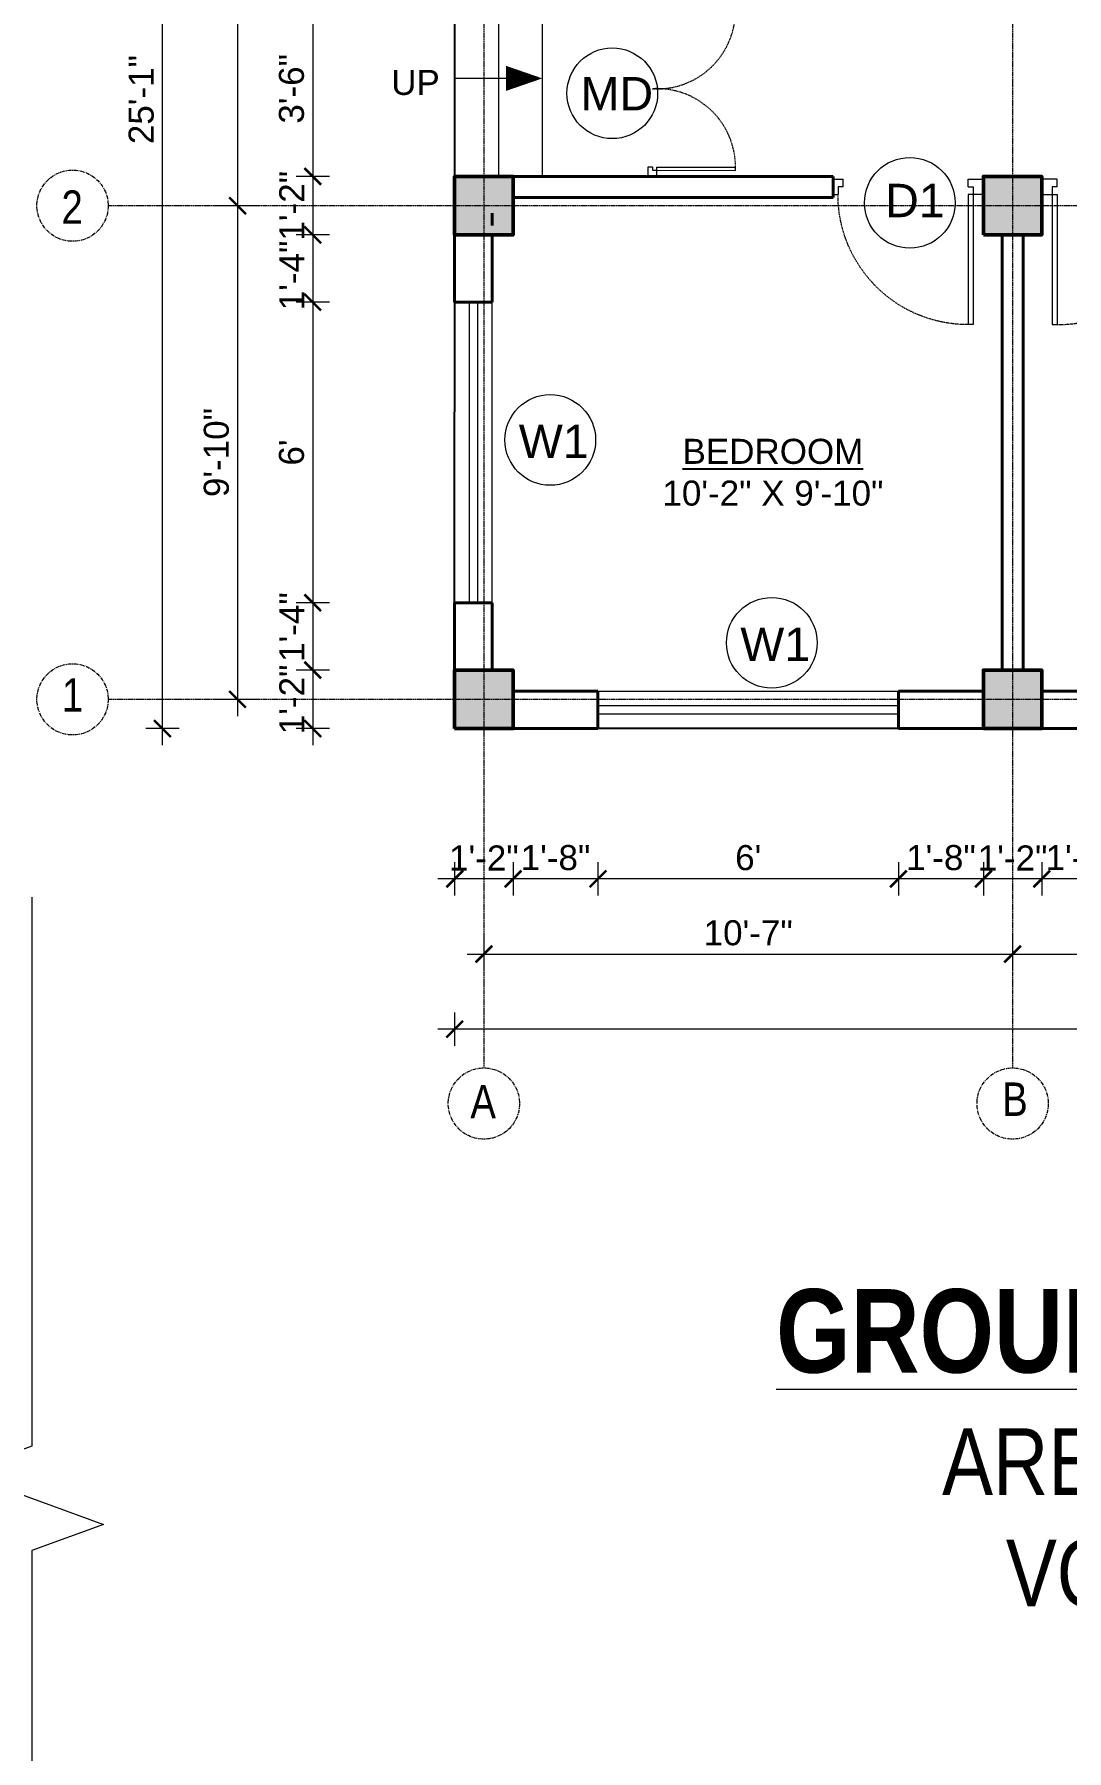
# Model space of a CAD drawing. Header units: inches. Extents: x 136316 to 139491, y -21083 to -17511.
# Drawn here: x 137217.8 to 137465, y -19580.6 to -19169.6 of the extents above; entities that cross this region are included whole.
import ezdxf

# ---------------------------------------------------------------- set-up
doc = ezdxf.new("R2010")
doc.units = ezdxf.units.IN
doc.header["$LTSCALE"] = 0.5
doc.header["$MEASUREMENT"] = 0
doc.header["$PDMODE"] = 66
doc.linetypes.add('CENTER', pattern=[2, 1.25, -0.25, 0.25, -0.25])
doc.linetypes.add('HIDDEN', pattern=[0.375, 0.25, -0.125])
for name, color, linetype, lineweight in [('Annotate-Lite.w', 177, 'Continuous', 9), ('Annotations-Bold.w', 177, 'Continuous', 13), ('C-COLUMN', 1, 'Continuous', 50), ('DIM 1-100', 4, 'Continuous', 13), ('Door-Window.w', 4, 'Continuous', 15), ('stair', 132, 'Continuous', 13), ('TEXT', 220, 'Continuous', 9), ('Text-100.w', 254, 'Continuous', 9), ('wall', 1, 'Continuous', 40), ('window', 4, 'Continuous', 13)]:
    doc.layers.add(name, color=color, linetype=linetype, lineweight=lineweight)
doc.styles.add('ARAIL', font='ARIALN.TTF')
doc.styles.add('arial', font='arial.ttf')
doc.styles.add('arial.', font='arial.ttf')
doc.styles.add('gaurav', font='arial.ttf')
doc.styles.get("Standard").update_dxf_attribs({"font": 'arial.ttf'})
doc.dimstyles.new('1 by 96', dxfattribs={"dimtxt": 6, "dimasz": 4, "dimexe": 4, "dimexo": 4, "dimgap": 2, "dimtad": 1, "dimdec": 0, "dimzin": 0, "dimdsep": 46, "dimlunit": 4, "dimtxsty": 'Standard', "dimblk": 'ARCHTICK', "dimcen": 0, "dimdle": 4, "dimadec": 0, "dimazin": 0, "dimtfac": 1, "dimtdec": 0, "dimtix": 1, "dimtofl": 0, "dimtmove": 1, "dimatfit": 3, "dimldrblk": 'ARCHTICK', "dimfxl": 4, "dimfxlon": 1, "dimtolj": 1, "dimtzin": 0, "dimlwd": -1, "dimlwe": -1, "dimarcsym": 0})

# ---------------------------------------------------------------- blocks, each defined once
blk = doc.blocks.new('FDFDRE')
at = {"ltscale": 3}
for p, q in [((165701.11, -58637.82), (165701.1, -58641.5)), ((165704.78, -58637.83), (165701.11, -58637.82)), ((165704.78, -58639.66), (165704.78, -58637.83)), ((165766.98, -58637.83), (165770.65, -58637.82)), ((165766.98, -58639.66), (165766.98, -58637.83)), ((165770.65, -58637.82), (165770.65, -58641.5)), ((165701.1, -58641.5), (165703.55, -58641.5)), ((165703.55, -58641.5), (165703.53, -58672.63)), ((165704.78, -58639.66), (165703.55, -58639.66)), ((165703.55, -58639.66), (165703.55, -58641.5)), ((165703.55, -58641.5), (165704.78, -58641.5)), ((165704.78, -58641.5), (165704.76, -58672.65)), ((165766.98, -58639.66), (165768.2, -58639.66)), ((165766.98, -58641.5), (165767, -58672.65)), ((165768.2, -58641.5), (165766.98, -58641.5)), ((165768.2, -58639.66), (165768.2, -58641.5)), ((165770.65, -58641.5), (165768.2, -58641.5)), ((165768.2, -58641.5), (165768.22, -58672.63)), ((165703.53, -58672.63), (165704.76, -58672.65)), ((165768.22, -58672.63), (165767, -58672.65))]:
    blk.add_line(p, q, dxfattribs=at)
at = {"layer": 'Door-Window.w', "color": 9, "linetype": 'HIDDEN', "lineweight": 18}
for centre, start, end in [((165704.78, -58641.5), 269.96183, 3.38353), ((165766.98, -58641.5), 176.61647, 270.03817)]:
    blk.add_arc(centre, 31.16, start, end, dxfattribs=at)
blk = doc.blocks.new('3-0')
at = {"ltscale": 3}
for p, q in [((11063.05, 10097.68), (11065.97, 10099.9)), ((11065.25, 10097.81), (11066.71, 10098.92)), ((11065.97, 10099.9), (11066.71, 10098.92)), ((11063.05, 10097.68), (11064.53, 10095.73)), ((11065.99, 10096.84), (11064.53, 10095.73)), ((11065.99, 10096.84), (11065.25, 10097.81)), ((11085.5, 10074.13), (11110.32, 10092.96)), ((11086.24, 10073.15), (11111.05, 10091.97)), ((11111.05, 10091.97), (11110.32, 10092.96)), ((11086.24, 10073.15), (11085.5, 10074.13)), ((11084.04, 10073.02), (11082.57, 10071.91)), ((11082.57, 10071.91), (11084.79, 10068.98)), ((11084.04, 10073.02), (11084.78, 10072.04)), ((11084.78, 10072.04), (11086.24, 10073.15)), ((11084.79, 10068.98), (11087.72, 10071.2)), ((11087.72, 10071.2), (11086.24, 10073.15))]:
    blk.add_line(p, q, dxfattribs=at)
at = {"layer": 'Door-Window.w', "color": 9, "linetype": 'HIDDEN', "lineweight": 18}
blk.add_arc((11085.5, 10074.13), 31.16, 37.1906, 127.1465, dxfattribs=at)
blk = doc.blocks.new('_ArchTick')
at = {"color": 0, "linetype": 'ByBlock', "const_width": 0.15}
blk.add_lwpolyline([(-0.5, -0.5), (0.5, 0.5)], dxfattribs=at)
blk = doc.blocks.new('*D41')
at = {"layer": 'Defpoints', "color": 0, "transparency": 16777216}
for p in [(137459.09, -19335.84), (137476.84, -19335.84), (137459.09, -19371.84)]:
    blk.add_point(p, dxfattribs=at)
at = {"layer": 'DIM 1-100', "color": 0, "transparency": 16777216}
for p, q in [((137459.09, -19367.84), (137459.09, -19375.84)), ((137476.84, -19367.84), (137476.84, -19375.84)), ((137480.84, -19371.84), (137455.09, -19371.84))]:
    blk.add_line(p, q, dxfattribs=at)
at = {"layer": 'DIM 1-100', "color": 0, "transparency": 16777216, "xscale": 4, "yscale": 4, "zscale": 4, "rotation": 180}
blk.add_blockref('_ArchTick', (137459.09, -19371.84), dxfattribs=at)
at = {"layer": 'DIM 1-100', "color": 0, "transparency": 16777216, "xscale": 4, "yscale": 4, "zscale": 4}
blk.add_blockref('_ArchTick', (137476.84, -19371.84), dxfattribs=at)
at = {"layer": 'DIM 1-100', "color": 0, "transparency": 16777216, "insert": (137468.33, -19366.78), "char_height": 6, "attachment_point": 5}
blk.add_mtext('\\A1;1\'-6"', dxfattribs=at)
blk = doc.blocks.new('*D62')
at = {"layer": 'Defpoints', "color": 0, "transparency": 16777216}
for p in [(137445.09, -19335.84), (137459.09, -19335.84), (137445.09, -19371.84)]:
    blk.add_point(p, dxfattribs=at)
at = {"layer": 'DIM 1-100', "color": 0, "transparency": 16777216}
for p, q in [((137445.09, -19367.84), (137445.09, -19375.84)), ((137459.09, -19367.84), (137459.09, -19375.84)), ((137463.09, -19371.84), (137441.09, -19371.84))]:
    blk.add_line(p, q, dxfattribs=at)
at = {"layer": 'DIM 1-100', "color": 0, "transparency": 16777216, "xscale": 4, "yscale": 4, "zscale": 4, "rotation": 180}
blk.add_blockref('_ArchTick', (137445.09, -19371.84), dxfattribs=at)
at = {"layer": 'DIM 1-100', "color": 0, "transparency": 16777216, "xscale": 4, "yscale": 4, "zscale": 4}
blk.add_blockref('_ArchTick', (137459.09, -19371.84), dxfattribs=at)
at = {"layer": 'DIM 1-100', "color": 0, "transparency": 16777216, "insert": (137452.09, -19366.83), "char_height": 6, "attachment_point": 5}
blk.add_mtext('\\A1;1\'-2"', dxfattribs=at)
blk = doc.blocks.new('*D63')
at = {"layer": 'Defpoints', "color": 0, "transparency": 16777216}
for p in [(137424.76, -19335.84), (137445.09, -19335.84), (137424.76, -19371.84)]:
    blk.add_point(p, dxfattribs=at)
at = {"layer": 'DIM 1-100', "color": 0, "transparency": 16777216}
for p, q in [((137424.76, -19367.84), (137424.76, -19375.84)), ((137445.09, -19367.84), (137445.09, -19375.84)), ((137449.09, -19371.84), (137420.76, -19371.84))]:
    blk.add_line(p, q, dxfattribs=at)
at = {"layer": 'DIM 1-100', "color": 0, "transparency": 16777216, "xscale": 4, "yscale": 4, "zscale": 4, "rotation": 180}
blk.add_blockref('_ArchTick', (137424.76, -19371.84), dxfattribs=at)
at = {"layer": 'DIM 1-100', "color": 0, "transparency": 16777216, "xscale": 4, "yscale": 4, "zscale": 4}
blk.add_blockref('_ArchTick', (137445.09, -19371.84), dxfattribs=at)
at = {"layer": 'DIM 1-100', "color": 0, "transparency": 16777216, "insert": (137434.93, -19366.78), "char_height": 6, "attachment_point": 5}
blk.add_mtext('\\A1;1\'-8"', dxfattribs=at)
blk = doc.blocks.new('*D64')
at = {"layer": 'Defpoints', "color": 0, "transparency": 16777216}
for p in [(137352.76, -19335.84), (137424.76, -19335.84), (137352.76, -19371.84)]:
    blk.add_point(p, dxfattribs=at)
at = {"layer": 'DIM 1-100', "color": 0, "transparency": 16777216}
for p, q in [((137352.76, -19367.84), (137352.76, -19375.84)), ((137424.76, -19367.84), (137424.76, -19375.84)), ((137428.76, -19371.84), (137348.76, -19371.84))]:
    blk.add_line(p, q, dxfattribs=at)
at = {"layer": 'DIM 1-100', "color": 0, "transparency": 16777216, "xscale": 4, "yscale": 4, "zscale": 4, "rotation": 180}
blk.add_blockref('_ArchTick', (137352.76, -19371.84), dxfattribs=at)
at = {"layer": 'DIM 1-100', "color": 0, "transparency": 16777216, "xscale": 4, "yscale": 4, "zscale": 4}
blk.add_blockref('_ArchTick', (137424.76, -19371.84), dxfattribs=at)
at = {"layer": 'DIM 1-100', "color": 0, "transparency": 16777216, "insert": (137388.76, -19366.78), "char_height": 6, "attachment_point": 5}
blk.add_mtext("\\A1;6'", dxfattribs=at)
blk = doc.blocks.new('*D65')
at = {"layer": 'Defpoints', "color": 0, "transparency": 16777216}
for p in [(137332.44, -19335.84), (137352.76, -19335.84), (137332.44, -19371.84)]:
    blk.add_point(p, dxfattribs=at)
at = {"layer": 'DIM 1-100', "color": 0, "transparency": 16777216}
for p, q in [((137332.44, -19367.84), (137332.44, -19375.84)), ((137352.76, -19367.84), (137352.76, -19375.84)), ((137356.76, -19371.84), (137328.44, -19371.84))]:
    blk.add_line(p, q, dxfattribs=at)
at = {"layer": 'DIM 1-100', "color": 0, "transparency": 16777216, "xscale": 4, "yscale": 4, "zscale": 4, "rotation": 180}
blk.add_blockref('_ArchTick', (137332.44, -19371.84), dxfattribs=at)
at = {"layer": 'DIM 1-100', "color": 0, "transparency": 16777216, "xscale": 4, "yscale": 4, "zscale": 4}
blk.add_blockref('_ArchTick', (137352.76, -19371.84), dxfattribs=at)
at = {"layer": 'DIM 1-100', "color": 0, "transparency": 16777216, "insert": (137342.6, -19366.78), "char_height": 6, "attachment_point": 5}
blk.add_mtext('\\A1;1\'-8"', dxfattribs=at)
blk = doc.blocks.new('*D42')
at = {"layer": 'Defpoints', "color": 0, "transparency": 16777216}
for p in [(137318.44, -19335.84), (137332.44, -19335.84), (137318.44, -19371.84)]:
    blk.add_point(p, dxfattribs=at)
at = {"layer": 'DIM 1-100', "color": 0, "transparency": 16777216}
for p, q in [((137318.44, -19367.84), (137318.44, -19375.84)), ((137332.44, -19367.84), (137332.44, -19375.84)), ((137336.44, -19371.84), (137314.44, -19371.84))]:
    blk.add_line(p, q, dxfattribs=at)
at = {"layer": 'DIM 1-100', "color": 0, "transparency": 16777216, "xscale": 4, "yscale": 4, "zscale": 4, "rotation": 180}
blk.add_blockref('_ArchTick', (137318.44, -19371.84), dxfattribs=at)
at = {"layer": 'DIM 1-100', "color": 0, "transparency": 16777216, "xscale": 4, "yscale": 4, "zscale": 4}
blk.add_blockref('_ArchTick', (137332.44, -19371.84), dxfattribs=at)
at = {"layer": 'DIM 1-100', "color": 0, "transparency": 16777216, "insert": (137325.44, -19366.83), "char_height": 6, "attachment_point": 5}
blk.add_mtext('\\A1;1\'-2"', dxfattribs=at)
blk = doc.blocks.new('*D66')
at = {"layer": 'Defpoints', "color": 0, "transparency": 16777216}
for p in [(137325.44, -19335.84), (137452.09, -19335.84), (137452.09, -19389.84)]:
    blk.add_point(p, dxfattribs=at)
at = {"layer": 'DIM 1-100', "color": 0, "transparency": 16777216}
for p, q in [((137325.44, -19385.84), (137325.44, -19393.84)), ((137452.09, -19385.84), (137452.09, -19393.84)), ((137321.44, -19389.84), (137456.09, -19389.84))]:
    blk.add_line(p, q, dxfattribs=at)
at = {"layer": 'DIM 1-100', "color": 0, "transparency": 16777216, "xscale": 4, "yscale": 4, "zscale": 4, "rotation": 180}
blk.add_blockref('_ArchTick', (137325.44, -19389.84), dxfattribs=at)
at = {"layer": 'DIM 1-100', "color": 0, "transparency": 16777216, "xscale": 4, "yscale": 4, "zscale": 4}
blk.add_blockref('_ArchTick', (137452.09, -19389.84), dxfattribs=at)
at = {"layer": 'DIM 1-100', "color": 0, "transparency": 16777216, "insert": (137388.76, -19384.78), "char_height": 6, "attachment_point": 5}
blk.add_mtext('\\A1;10\'-7"', dxfattribs=at)
blk = doc.blocks.new('*D67')
at = {"layer": 'Defpoints', "color": 0, "transparency": 16777216}
for p in [(137452.09, -19335.84), (137569.59, -19335.84), (137569.59, -19389.84)]:
    blk.add_point(p, dxfattribs=at)
at = {"layer": 'DIM 1-100', "color": 0, "transparency": 16777216}
for p, q in [((137452.09, -19385.84), (137452.09, -19393.84)), ((137569.59, -19385.84), (137569.59, -19393.84)), ((137448.09, -19389.84), (137573.59, -19389.84))]:
    blk.add_line(p, q, dxfattribs=at)
at = {"layer": 'DIM 1-100', "color": 0, "transparency": 16777216, "xscale": 4, "yscale": 4, "zscale": 4, "rotation": 180}
blk.add_blockref('_ArchTick', (137452.09, -19389.84), dxfattribs=at)
at = {"layer": 'DIM 1-100', "color": 0, "transparency": 16777216, "xscale": 4, "yscale": 4, "zscale": 4}
blk.add_blockref('_ArchTick', (137569.59, -19389.84), dxfattribs=at)
at = {"layer": 'DIM 1-100', "color": 0, "transparency": 16777216, "insert": (137510.84, -19384.78), "char_height": 6, "attachment_point": 5}
blk.add_mtext('\\A1;9\'-10"', dxfattribs=at)
blk = doc.blocks.new('*D44')
at = {"layer": 'Defpoints', "color": 0, "transparency": 16777216}
for p in [(137318.44, -19335.84), (137710.55, -19335.84), (137318.44, -19407.84)]:
    blk.add_point(p, dxfattribs=at)
at = {"layer": 'DIM 1-100', "color": 0, "transparency": 16777216}
for p, q in [((137318.44, -19403.84), (137318.44, -19411.84)), ((137710.55, -19403.84), (137710.55, -19411.84)), ((137714.55, -19407.84), (137314.44, -19407.84))]:
    blk.add_line(p, q, dxfattribs=at)
at = {"layer": 'DIM 1-100', "color": 0, "transparency": 16777216, "xscale": 4, "yscale": 4, "zscale": 4, "rotation": 180}
blk.add_blockref('_ArchTick', (137318.44, -19407.84), dxfattribs=at)
at = {"layer": 'DIM 1-100', "color": 0, "transparency": 16777216, "xscale": 4, "yscale": 4, "zscale": 4}
blk.add_blockref('_ArchTick', (137710.55, -19407.84), dxfattribs=at)
at = {"layer": 'DIM 1-100', "color": 0, "transparency": 16777216, "insert": (137514.49, -19402.77), "char_height": 6, "attachment_point": 5}
blk.add_mtext('\\A1;32\'-8"', dxfattribs=at)
blk = doc.blocks.new('*D75')
at = {"layer": 'Defpoints', "color": 0, "transparency": 16777216}
for p in [(137364.68, -19161.61), (137284.44, -19203.61), (137318.44, -19203.61)]:
    blk.add_point(p, dxfattribs=at)
at = {"layer": 'DIM 1-100', "color": 0, "transparency": 16777216}
for p, q in [((137284.44, -19157.61), (137284.44, -19207.61)), ((137288.44, -19161.61), (137280.44, -19161.61)), ((137288.44, -19203.61), (137280.44, -19203.61))]:
    blk.add_line(p, q, dxfattribs=at)
at = {"layer": 'DIM 1-100', "color": 0, "transparency": 16777216, "xscale": 4, "yscale": 4, "zscale": 4}
for p, rotation in [((137284.44, -19161.61), 90), ((137284.44, -19203.61), 270)]:
    blk.add_blockref('_ArchTick', p, dxfattribs=dict(at, rotation=rotation))
at = {"layer": 'DIM 1-100', "color": 0, "transparency": 16777216, "insert": (137279.37, -19182.61), "char_height": 6, "attachment_point": 5, "rotation": 90}
blk.add_mtext('\\A1;3\'-6"', dxfattribs=at)
blk = doc.blocks.new('*D76')
at = {"layer": 'Defpoints', "color": 0, "transparency": 16777216}
for p in [(137318.44, -19203.61), (137284.44, -19217.61), (137318.44, -19217.61)]:
    blk.add_point(p, dxfattribs=at)
at = {"layer": 'DIM 1-100', "color": 0, "transparency": 16777216}
for p, q in [((137284.44, -19199.61), (137284.44, -19221.61)), ((137288.44, -19203.61), (137280.44, -19203.61)), ((137288.44, -19217.61), (137280.44, -19217.61))]:
    blk.add_line(p, q, dxfattribs=at)
at = {"layer": 'DIM 1-100', "color": 0, "transparency": 16777216, "xscale": 4, "yscale": 4, "zscale": 4}
for p, rotation in [((137284.44, -19203.61), 90), ((137284.44, -19217.61), 270)]:
    blk.add_blockref('_ArchTick', p, dxfattribs=dict(at, rotation=rotation))
at = {"layer": 'DIM 1-100', "color": 0, "transparency": 16777216, "insert": (137279.43, -19210.61), "char_height": 6, "attachment_point": 5, "rotation": 90}
blk.add_mtext('\\A1;1\'-2"', dxfattribs=at)
blk = doc.blocks.new('*D77')
at = {"layer": 'Defpoints', "color": 0, "transparency": 16777216}
for p in [(137318.44, -19217.61), (137284.44, -19233.72), (137318.44, -19233.72)]:
    blk.add_point(p, dxfattribs=at)
at = {"layer": 'DIM 1-100', "color": 0, "transparency": 16777216}
for p, q in [((137284.44, -19213.61), (137284.44, -19237.72)), ((137288.44, -19217.61), (137280.44, -19217.61)), ((137288.44, -19233.72), (137280.44, -19233.72))]:
    blk.add_line(p, q, dxfattribs=at)
at = {"layer": 'DIM 1-100', "color": 0, "transparency": 16777216, "xscale": 4, "yscale": 4, "zscale": 4}
for p, rotation in [((137284.44, -19217.61), 90), ((137284.44, -19233.72), 270)]:
    blk.add_blockref('_ArchTick', p, dxfattribs=dict(at, rotation=rotation))
at = {"layer": 'DIM 1-100', "color": 0, "transparency": 16777216, "insert": (137279.43, -19227.3), "char_height": 6, "attachment_point": 5, "rotation": 90}
blk.add_mtext('\\A1;1\'-4"', dxfattribs=at)
blk = doc.blocks.new('*D46')
at = {"layer": 'Defpoints', "color": 0, "transparency": 16777216}
for p in [(137318.44, -19233.72), (137284.44, -19305.72), (137318.44, -19305.72)]:
    blk.add_point(p, dxfattribs=at)
at = {"layer": 'DIM 1-100', "color": 0, "transparency": 16777216}
for p, q in [((137284.44, -19229.72), (137284.44, -19309.72)), ((137288.44, -19233.72), (137280.44, -19233.72)), ((137288.44, -19305.72), (137280.44, -19305.72))]:
    blk.add_line(p, q, dxfattribs=at)
at = {"layer": 'DIM 1-100', "color": 0, "transparency": 16777216, "xscale": 4, "yscale": 4, "zscale": 4}
for p, rotation in [((137284.44, -19233.72), 90), ((137284.44, -19305.72), 270)]:
    blk.add_blockref('_ArchTick', p, dxfattribs=dict(at, rotation=rotation))
at = {"layer": 'DIM 1-100', "color": 0, "transparency": 16777216, "insert": (137279.38, -19269.72), "char_height": 6, "attachment_point": 5, "rotation": 90}
blk.add_mtext("\\A1;6'", dxfattribs=at)
blk = doc.blocks.new('*D78')
at = {"layer": 'Defpoints', "color": 0, "transparency": 16777216}
for p in [(137318.44, -19305.72), (137284.44, -19321.84), (137318.44, -19321.84)]:
    blk.add_point(p, dxfattribs=at)
at = {"layer": 'DIM 1-100', "color": 0, "transparency": 16777216}
for p, q in [((137284.44, -19301.72), (137284.44, -19325.84)), ((137288.44, -19305.72), (137280.44, -19305.72)), ((137288.44, -19321.84), (137280.44, -19321.84))]:
    blk.add_line(p, q, dxfattribs=at)
at = {"layer": 'DIM 1-100', "color": 0, "transparency": 16777216, "xscale": 4, "yscale": 4, "zscale": 4}
for p, rotation in [((137284.44, -19305.72), 90), ((137284.44, -19321.84), 270)]:
    blk.add_blockref('_ArchTick', p, dxfattribs=dict(at, rotation=rotation))
at = {"layer": 'DIM 1-100', "color": 0, "transparency": 16777216, "insert": (137279.43, -19311.52), "char_height": 6, "attachment_point": 5, "rotation": 90}
blk.add_mtext('\\A1;1\'-4"', dxfattribs=at)
blk = doc.blocks.new('*D79')
at = {"layer": 'Defpoints', "color": 0, "transparency": 16777216}
for p in [(137318.44, -19321.84), (137284.44, -19335.84), (137318.44, -19335.84)]:
    blk.add_point(p, dxfattribs=at)
at = {"layer": 'DIM 1-100', "color": 0, "transparency": 16777216}
for p, q in [((137284.44, -19317.84), (137284.44, -19339.84)), ((137288.44, -19321.84), (137280.44, -19321.84)), ((137288.44, -19335.84), (137280.44, -19335.84))]:
    blk.add_line(p, q, dxfattribs=at)
at = {"layer": 'DIM 1-100', "color": 0, "transparency": 16777216, "xscale": 4, "yscale": 4, "zscale": 4}
for p, rotation in [((137284.44, -19321.84), 90), ((137284.44, -19335.84), 270)]:
    blk.add_blockref('_ArchTick', p, dxfattribs=dict(at, rotation=rotation))
at = {"layer": 'DIM 1-100', "color": 0, "transparency": 16777216, "insert": (137279.43, -19328.84), "char_height": 6, "attachment_point": 5, "rotation": 90}
blk.add_mtext('\\A1;1\'-2"', dxfattribs=at)
blk = doc.blocks.new('*D80')
at = {"layer": 'Defpoints', "color": 0, "transparency": 16777216}
for p in [(137318.52, -19041.54), (137266.44, -19210.61), (137318.44, -19210.61)]:
    blk.add_point(p, dxfattribs=at)
at = {"layer": 'DIM 1-100', "color": 0, "transparency": 16777216}
for p, q in [((137266.44, -19037.54), (137266.44, -19214.61)), ((137270.44, -19041.54), (137262.44, -19041.54)), ((137270.44, -19210.61), (137262.44, -19210.61))]:
    blk.add_line(p, q, dxfattribs=at)
at = {"layer": 'DIM 1-100', "color": 0, "transparency": 16777216, "xscale": 4, "yscale": 4, "zscale": 4}
for p, rotation in [((137266.44, -19041.54), 90), ((137266.44, -19210.61), 270)]:
    blk.add_blockref('_ArchTick', p, dxfattribs=dict(at, rotation=rotation))
at = {"layer": 'DIM 1-100', "color": 0, "transparency": 16777216, "insert": (137261.43, -19126.07), "char_height": 6, "attachment_point": 5, "rotation": 90}
blk.add_mtext('\\A1;14\'-1"', dxfattribs=at)
blk = doc.blocks.new('*D81')
at = {"layer": 'Defpoints', "color": 0, "transparency": 16777216}
for p in [(137318.44, -19210.61), (137266.44, -19328.84), (137318.44, -19328.84)]:
    blk.add_point(p, dxfattribs=at)
at = {"layer": 'DIM 1-100', "color": 0, "transparency": 16777216}
for p, q in [((137266.44, -19206.61), (137266.44, -19332.84)), ((137270.44, -19210.61), (137262.44, -19210.61)), ((137270.44, -19328.84), (137262.44, -19328.84))]:
    blk.add_line(p, q, dxfattribs=at)
at = {"layer": 'DIM 1-100', "color": 0, "transparency": 16777216, "xscale": 4, "yscale": 4, "zscale": 4}
for p, rotation in [((137266.44, -19210.61), 90), ((137266.44, -19328.84), 270)]:
    blk.add_blockref('_ArchTick', p, dxfattribs=dict(at, rotation=rotation))
at = {"layer": 'DIM 1-100', "color": 0, "transparency": 16777216, "insert": (137261.38, -19269.72), "char_height": 6, "attachment_point": 5, "rotation": 90}
blk.add_mtext('\\A1;9\'-10"', dxfattribs=at)
blk = doc.blocks.new('*D47')
at = {"layer": 'Defpoints', "color": 0, "transparency": 16777216}
for p in [(137248.44, -19034.54), (137318.44, -19034.54), (137318.44, -19335.84)]:
    blk.add_point(p, dxfattribs=at)
at = {"layer": 'DIM 1-100', "color": 0, "transparency": 16777216}
for p, q in [((137248.44, -19339.84), (137248.44, -19030.54)), ((137252.44, -19034.54), (137244.44, -19034.54)), ((137252.44, -19335.84), (137244.44, -19335.84))]:
    blk.add_line(p, q, dxfattribs=at)
at = {"layer": 'DIM 1-100', "color": 0, "transparency": 16777216, "xscale": 4, "yscale": 4, "zscale": 4}
for p, rotation in [((137248.44, -19034.54), 90), ((137248.44, -19335.84), 270)]:
    blk.add_blockref('_ArchTick', p, dxfattribs=dict(at, rotation=rotation))
at = {"layer": 'DIM 1-100', "color": 0, "transparency": 16777216, "insert": (137243.38, -19185.19), "char_height": 6, "attachment_point": 5, "rotation": 90}
blk.add_mtext('\\A1;25\'-1"', dxfattribs=at)

msp = doc.modelspace()

# ---------------------------------------------------------------- hatches: boundary and pattern name
at = {"layer": 'C-COLUMN'}
h = msp.add_hatch(color=256, dxfattribs=at)
h.dxf.hatch_style = 1
h.paths.add_polyline_path([(137332.44, -19203.61), (137318.44, -19203.61), (137318.44, -19217.61), (137332.44, -19217.61)])
h = msp.add_hatch(color=256, dxfattribs=at)
h.dxf.hatch_style = 1
h.paths.add_polyline_path([(137459.09, -19203.61), (137445.09, -19203.61), (137445.09, -19217.61), (137459.09, -19217.61)])
h = msp.add_hatch(color=256, dxfattribs=at)
h.dxf.hatch_style = 1
h.paths.add_polyline_path([(137332.44, -19321.84), (137318.44, -19321.84), (137318.44, -19335.84), (137332.44, -19335.84)])
h = msp.add_hatch(color=256, dxfattribs=at)
h.dxf.hatch_style = 1
h.paths.add_polyline_path([(137459.09, -19321.84), (137445.09, -19321.84), (137445.09, -19335.84), (137459.09, -19335.84)])

# ---------------------------------------------------------------- linework, layer by layer
at = {"layer": 'Annotate-Lite.w', "ltscale": 0.005}
for centre in [(137356.2, -19183.68), (137427.47, -19209.92), (137341.34, -19266.71), (137394.4, -19315.29)]:
    msp.add_circle(centre, 10.86, dxfattribs=at)
at = {"layer": 'Annotations-Bold.w', "linetype": 'CENTER', "ltscale": 0.3}
for p, q in [((137325.44, -18970.36), (137325.44, -19417.11)), ((137452.09, -18970.36), (137452.09, -19417.11)), ((137795.66, -19210.61), (137235.44, -19210.61)), ((137795.66, -19328.84), (137235.44, -19328.84))]:
    msp.add_line(p, q, dxfattribs=at)
at = {"layer": 'Annotations-Bold.w', "linetype": 'CENTER', "ltscale": 1.5}
for centre in [(137226.91, -19210.61), (137226.91, -19328.84), (137325.44, -19425.64), (137452.09, -19425.64)]:
    msp.add_circle(centre, 8.53, dxfattribs=at)
at = {"layer": 'C-COLUMN'}
for points in [[(137318.44, -19217.61), (137332.44, -19217.61), (137332.44, -19203.61), (137318.44, -19203.61)], [(137445.09, -19217.61), (137459.09, -19217.61), (137459.09, -19203.61), (137445.09, -19203.61)], [(137318.44, -19335.84), (137332.44, -19335.84), (137332.44, -19321.84), (137318.44, -19321.84)], [(137445.09, -19335.84), (137459.09, -19335.84), (137459.09, -19321.84), (137445.09, -19321.84)]]:
    msp.add_lwpolyline(points, close=True, dxfattribs=at)
at = {"layer": 'Defpoints'}
msp.add_lwpolyline([(137720.12, -19093.07), (137710.55, -19335.84), (137318.44, -19335.84), (137318.55, -19032.44), (137720.12, -19093.07)], dxfattribs=at)
at = {"layer": 'DIM 1-100'}
msp.add_lwpolyline([(137330.76, -19180.11), (137318.44, -19180.11)], dxfattribs=at)
at = {"layer": 'DIM 1-100', "linetype": 'Continuous'}
msp.add_lwpolyline([(137217.13, -19376.22), (137217.13, -19507.72), (137199.96, -19513.97), (137234.3, -19526.47), (137217.13, -19532.72), (137217.13, -19664.22)], dxfattribs=at)
at = {"layer": 'stair', "linetype": 'ByBlock'}
for p, q in [((137318.44, -19156.61), (137318.44, -19203.61)), ((137328.94, -19156.61), (137328.94, -19203.61)), ((137339.44, -19156.61), (137339.44, -19203.61))]:
    msp.add_line(p, q, dxfattribs=at)
msp.add_lwpolyline([(137330.76, -19180.11, 6, 0, 0), (137339.44, -19180.11, 0, 0, 0)], format="xyseb", dxfattribs=at)
at = {"layer": 'wall'}
for p, q in [((137409.09, -19208.61), (137409.09, -19203.61)), ((137332.44, -19208.61), (137409.09, -19208.61)), ((137327.44, -19215.36), (137327.44, -19212.36)), ((137318.44, -19217.61), (137318.44, -19233.72)), ((137327.44, -19217.61), (137327.44, -19233.72)), ((137449.59, -19217.61), (137449.59, -19321.84)), ((137449.59, -19217.61), (137454.59, -19217.61)), ((137454.59, -19217.61), (137454.59, -19321.84)), ((137327.44, -19233.72), (137318.44, -19233.72)), ((137318.44, -19305.72), (137318.44, -19321.84)), ((137327.44, -19305.72), (137318.44, -19305.72)), ((137327.44, -19305.72), (137327.44, -19321.84)), ((137352.76, -19326.84), (137352.76, -19335.84)), ((137424.76, -19326.84), (137424.76, -19335.84))]:
    msp.add_line(p, q, dxfattribs=at)
for points in [[(137318.44, -19203.61), (137409.09, -19203.61)], [(137332.44, -19326.84), (137352.76, -19326.84)], [(137424.76, -19326.84), (137445.09, -19326.84)], [(137459.09, -19326.84), (137476.84, -19326.84)], [(137352.76, -19335.84), (137332.44, -19335.84)], [(137424.76, -19335.84), (137445.09, -19335.84)], [(137459.09, -19335.84), (137476.84, -19335.84)]]:
    msp.add_lwpolyline(points, dxfattribs=at)
at = {"layer": 'window'}
for p, q in [((137318.44, -19305.72), (137318.44, -19233.72)), ((137321.94, -19233.72), (137321.94, -19305.72)), ((137323.94, -19233.72), (137323.94, -19305.72)), ((137327.44, -19305.72), (137327.44, -19233.72)), ((137352.76, -19326.84), (137424.76, -19326.84)), ((137352.76, -19330.34), (137424.76, -19330.34)), ((137352.76, -19332.34), (137424.76, -19332.34)), ((137352.76, -19335.84), (137424.76, -19335.84))]:
    msp.add_line(p, q, dxfattribs=at)

# ---------------------------------------------------------------- block references
at = {"layer": 'Door-Window.w', "ltscale": 0.005, "xscale": 0.6039383709985556, "yscale": 0.6039383709985556, "zscale": 0.6039383709985556, "rotation": 89.99999999999999}
msp.add_blockref('FDFDRE', (101951.05, -119276.86), dxfattribs=at)
at = {"layer": 'Door-Window.w', "linetype": 'ByBlock'}
for p, xscale, yscale, zscale, rotation in [((138765.65, -4290.53), -0.9997910039624013, 0.9997910039624017, 0.9997910039624017, 127.1905952198047), ((136138.53, -4290.53), 0.9997910039624013, 0.9997910039624013, 0.9997910039624013, 232.8094047801953)]:
    msp.add_blockref('3-0', p, dxfattribs=dict(at, xscale=xscale, yscale=yscale, zscale=zscale, rotation=rotation))

# ---------------------------------------------------------------- texts
at = {"layer": 'Annotate-Lite.w', "ltscale": 0.005, "char_height": 8, "attachment_point": 1, "style": 'gaurav'}
for s, insert in [('MD', (137348.6, -19179.78)), ('D1', (137421.55, -19205.36)), ('W1', (137333.8, -19263.06)), ('W1', (137386.86, -19311.64))]:
    msp.add_mtext_dynamic_manual_height_columns(s, width=8, gutter_width=100, heights=[0], dxfattribs=dict(at, insert=insert))
at = {"layer": 'Annotations-Bold.w', "linetype": 'CENTER', "ltscale": 1.5, "char_height": 8, "attachment_point": 1, "style": 'ARAIL'}
for s, insert in [('2', (137224.26, -19206.94)), ('1', (137224.36, -19323.79)), ('A', (137322.21, -19421.18)), ('B', (137449.6, -19420.6))]:
    msp.add_mtext_dynamic_manual_height_columns(s, width=6.5393, gutter_width=100, heights=[0], dxfattribs=dict(at, insert=insert))
at = {"layer": 'TEXT', "lineweight": -2, "char_height": 6, "width": 127.5059, "attachment_point": 5, "style": 'arial.'}
for s, insert in [('UP', (137309.06, -19181.12)), ('{\\LBEDROOM\\P}10\'-2" X 9\'-10"', (137394.68, -19274.48))]:
    msp.add_mtext(s, dxfattribs=dict(at, insert=insert))
at = {"layer": 'Text-100.w', "insert": (137520.78, -19470.09), "char_height": 20, "width": 569.1024, "attachment_point": 2, "style": 'arial'}
msp.add_mtext('\\A1;{\\fArial Narrow|b1|i0|c0|p34;\\L GROUND FLOOR PLAN\\P\\fArial Narrow|b0|i0|c0|p34;\\H0.8x;\\lAREA : 721.37 sq. ft.\\PVOID: 32.21 sq.ft}', dxfattribs=at)

# ---------------------------------------------------------------- dimensions: what is measured, and where the dimension line sits
at = {"layer": 'DIM 1-100'}
for base, p1, p2, picture, middle in [((137248.44, -19034.54), (137318.44, -19335.84), (137318.44, -19034.54), '*D47', (137243.38, -19185.19)), ((137266.44, -19210.61), (137318.52, -19041.54), (137318.44, -19210.61), '*D80', (137261.43, -19126.07)), ((137284.44, -19203.61), (137364.68, -19161.61), (137318.44, -19203.61), '*D75', (137279.37, -19182.61)), ((137266.44, -19328.84), (137318.44, -19210.61), (137318.44, -19328.84), '*D81', (137261.38, -19269.72)), ((137284.44, -19305.72), (137318.44, -19233.72), (137318.44, -19305.72), '*D46', (137279.38, -19269.72))]:
    dim = msp.add_linear_dim(base=base, p1=p1, p2=p2, angle=90, dimstyle='1 by 96', dxfattribs=at)
    dim.commit()
    dim.dimension.update_dxf_attribs({"geometry": picture, "text_midpoint": middle})
for base, p1, p2, picture, middle in [((137284.44, -19217.61), (137318.44, -19203.61), (137318.44, -19217.61), '*D76', (137284.44, -19210.61)), ((137284.44, -19233.72), (137318.44, -19217.61), (137318.44, -19233.72), '*D77', (137284.44, -19227.3)), ((137284.44, -19321.84), (137318.44, -19305.72), (137318.44, -19321.84), '*D78', (137284.44, -19311.52)), ((137284.44, -19335.84), (137318.44, -19321.84), (137318.44, -19335.84), '*D79', (137284.44, -19328.84))]:
    dim = msp.add_linear_dim(base=base, p1=p1, p2=p2, angle=90, dimstyle='1 by 96', dxfattribs=at)
    dim.commit()
    dim.dimension.update_dxf_attribs({"geometry": picture, "text_midpoint": middle, "dimtype": 160})
for base, p1, p2, picture, middle in [((137318.44, -19371.84), (137332.44, -19335.84), (137318.44, -19335.84), '*D42', (137325.44, -19371.84)), ((137445.09, -19371.84), (137459.09, -19335.84), (137445.09, -19335.84), '*D62', (137452.09, -19371.84)), ((137459.09, -19371.84), (137476.84, -19335.84), (137459.09, -19335.84), '*D41', (137468.33, -19371.84))]:
    dim = msp.add_linear_dim(base=base, p1=p1, p2=p2, dimstyle='1 by 96', dxfattribs=at)
    dim.commit()
    dim.dimension.update_dxf_attribs({"geometry": picture, "text_midpoint": middle, "dimtype": 160})
for base, p1, p2, picture, middle in [((137318.44, -19407.84), (137710.55, -19335.84), (137318.44, -19335.84), '*D44', (137514.49, -19402.77)), ((137452.09, -19389.84), (137325.44, -19335.84), (137452.09, -19335.84), '*D66', (137388.76, -19384.78)), ((137332.44, -19371.84), (137352.76, -19335.84), (137332.44, -19335.84), '*D65', (137342.6, -19366.78)), ((137352.76, -19371.84), (137424.76, -19335.84), (137352.76, -19335.84), '*D64', (137388.76, -19366.78)), ((137424.76, -19371.84), (137445.09, -19335.84), (137424.76, -19335.84), '*D63', (137434.93, -19366.78)), ((137569.58962597, -19389.83919), (137452.08962597, -19335.83919), (137569.58962597, -19335.83919), '*D67', (137510.83962597, -19384.77575207))]:
    dim = msp.add_linear_dim(base=base, p1=p1, p2=p2, dimstyle='1 by 96', dxfattribs=at)
    dim.commit()
    dim.dimension.update_dxf_attribs({"geometry": picture, "text_midpoint": middle})

doc.saveas('drawing.dxf')
